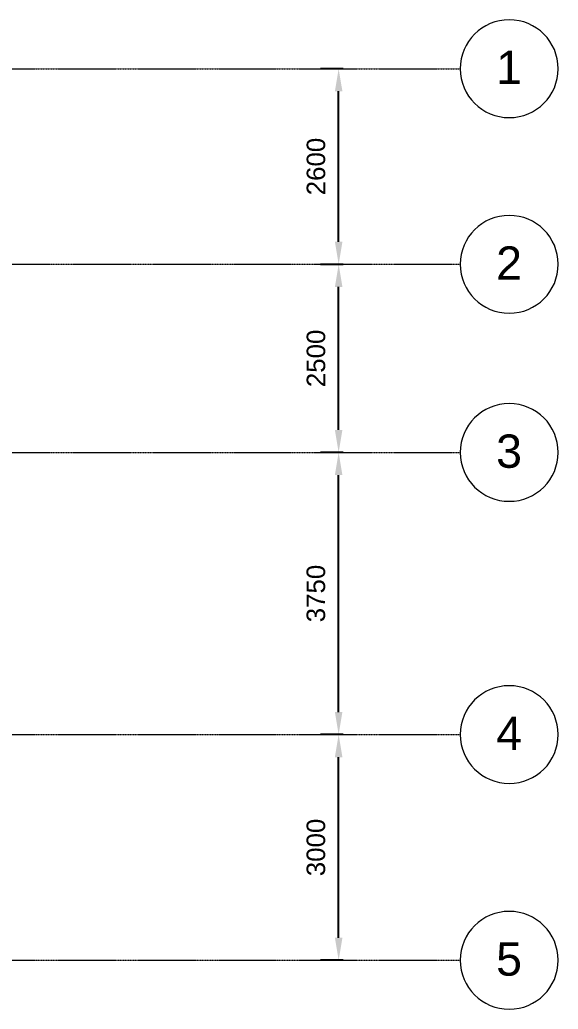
# Model space of a CAD drawing. Header units: millimetres. Extents: x 4481 to 58175, y 4067 to 32722.
# Drawn here: x 51025 to 58175, y 7812 to 20962 of the extents above; entities that cross this region are included whole.
import ezdxf

# ---------------------------------------------------------------- set-up
doc = ezdxf.new("R2010")
doc.units = ezdxf.units.MM
doc.linetypes.add('Grid Line', pattern=[22.225, 12.7, -3.175, 3.175, -3.175])
for name, color, linetype, lineweight in [('A-ANNO-DIMS', 10, 'Continuous', 9), ('S-GRID', 1, 'Continuous', 9), ('S-GRID-IDEN', 1, 'Continuous', 9)]:
    doc.layers.add(name, color=color, linetype=linetype, lineweight=lineweight)
doc.styles.add('Arial', font='Arial.ttf', dxfattribs={"height": 245.883234})
doc.styles.add('Arial_1', font='Arial.ttf', dxfattribs={"height": 442.58982})
doc.dimstyles.new('Diagonal_-_2_5mm_Arial', dxfattribs={"dimscale": 304.8, "dimtxt": 245.883234, "dimasz": 0.984252, "dimexe": 0.787402, "dimexo": 0.492126, "dimgap": 0.574147, "dimtad": 1, "dimdec": 0, "dimzin": 0, "dimdsep": 46, "dimtxsty": 'Arial', "dimcen": 0.09, "dimdle": 0.787402, "dimazin": 0, "dimtfac": 1, "dimtdec": 0, "dimtix": 1, "dimtmove": 0, "dimatfit": 3, "dimldrblk": 'BOXFILLED', "dimfxl": 1, "dimtvp": 1, "dimtfill": 1, "dimtolj": 1, "dimtzin": 0, "dimarcsym": 0})

# ---------------------------------------------------------------- blocks, each defined once
blk = doc.blocks.new('Grid - M_Grid Head - Circle-24584-1st Floor Dimensioned Plan')
at = {"layer": 'S-GRID-IDEN'}
blk.add_circle((0, 0), 6.5, dxfattribs=at)
blk = doc.blocks.new('DIMBLOCK10-1st Floor Dimensioned Plan')
at = {"layer": 'A-ANNO-DIMS', "color": 0, "lineweight": -2, "transparency": 16777216}
for p, q in [((55321, 11462), (55019, 11462)), ((55259, 8762), (55259, 11162)), ((55321, 8462), (55019, 8462))]:
    blk.add_line(p, q, dxfattribs=at)
at = {"layer": 'A-ANNO-DIMS', "color": 0, "transparency": 16777216}
for points in [[(55209, 11162), (55309, 11162), (55259, 11462)], [(55209, 8762), (55309, 8762), (55259, 8462)]]:
    blk.add_solid(points, dxfattribs=at)
at = {"layer": 'Defpoints', "color": 0, "transparency": 16777216}
for p in [(55259, 11462), (55471, 11462), (55471, 8462)]:
    blk.add_point(p, dxfattribs=at)
at = {"layer": 'A-ANNO-DIMS', "color": 0, "transparency": 16777216, "insert": (54958, 9962), "char_height": 245.9, "width": 904.62, "attachment_point": 5, "rotation": 90, "style": 'Arial', "bg_fill": 3, "box_fill_scale": 1.1, "bg_fill_color": 256, "bg_fill_true_color": 13158600, "bg_fill_transparency": 0}
blk.add_mtext('\\A1;3000', dxfattribs=at)
blk = doc.blocks.new('_BoxFilled')
at = {"color": 0, "linetype": 'ByBlock', "lineweight": -2}
blk.add_line((-0.5, 0), (-1, 0), dxfattribs=at)
at = {"color": 0, "linetype": 'ByBlock'}
blk.add_solid([(-0.5, 0.5), (0.5, 0.5), (-0.5, -0.5), (0.5, -0.5)], dxfattribs=at)
blk = doc.blocks.new('DIMBLOCK11-1st Floor Dimensioned Plan')
at = {"layer": 'A-ANNO-DIMS', "color": 0, "lineweight": -2, "transparency": 16777216}
for p, q in [((55321, 15212), (55019, 15212)), ((55259, 11762), (55259, 14912)), ((55321, 11462), (55019, 11462))]:
    blk.add_line(p, q, dxfattribs=at)
at = {"layer": 'A-ANNO-DIMS', "color": 0, "transparency": 16777216}
for points in [[(55209, 14912), (55309, 14912), (55259, 15212)], [(55209, 11762), (55309, 11762), (55259, 11462)]]:
    blk.add_solid(points, dxfattribs=at)
at = {"layer": 'Defpoints', "color": 0, "transparency": 16777216}
for p in [(55259, 15212), (55471, 15212), (55471, 11462)]:
    blk.add_point(p, dxfattribs=at)
at = {"layer": 'A-ANNO-DIMS', "color": 0, "transparency": 16777216, "insert": (54958, 13337), "char_height": 245.9, "width": 904.62, "attachment_point": 5, "rotation": 90, "style": 'Arial', "bg_fill": 3, "box_fill_scale": 1.1, "bg_fill_color": 256, "bg_fill_true_color": 13158600, "bg_fill_transparency": 0}
blk.add_mtext('\\A1;3750', dxfattribs=at)
blk = doc.blocks.new('DIMBLOCK12-1st Floor Dimensioned Plan')
at = {"layer": 'A-ANNO-DIMS', "color": 0, "lineweight": -2, "transparency": 16777216}
for p, q in [((55321, 17712), (55019, 17712)), ((55259, 15512), (55259, 17412)), ((55321, 15212), (55019, 15212))]:
    blk.add_line(p, q, dxfattribs=at)
at = {"layer": 'A-ANNO-DIMS', "color": 0, "transparency": 16777216}
for points in [[(55209, 17412), (55309, 17412), (55259, 17712)], [(55209, 15512), (55309, 15512), (55259, 15212)]]:
    blk.add_solid(points, dxfattribs=at)
at = {"layer": 'Defpoints', "color": 0, "transparency": 16777216}
for p in [(55259, 17712), (55471, 17712), (55471, 15212)]:
    blk.add_point(p, dxfattribs=at)
at = {"layer": 'A-ANNO-DIMS', "color": 0, "transparency": 16777216, "insert": (54959, 16462), "char_height": 245.9, "width": 904.62, "attachment_point": 5, "rotation": 90, "style": 'Arial', "bg_fill": 3, "box_fill_scale": 1.1, "bg_fill_color": 256, "bg_fill_true_color": 13158600, "bg_fill_transparency": 0}
blk.add_mtext('\\A1;2500', dxfattribs=at)
blk = doc.blocks.new('DIMBLOCK13-1st Floor Dimensioned Plan')
at = {"layer": 'A-ANNO-DIMS', "color": 0, "lineweight": -2, "transparency": 16777216}
for p, q in [((55321, 20312), (55019, 20312)), ((55259, 18012), (55259, 20012)), ((55321, 17712), (55019, 17712))]:
    blk.add_line(p, q, dxfattribs=at)
at = {"layer": 'A-ANNO-DIMS', "color": 0, "transparency": 16777216}
for points in [[(55209, 20012), (55309, 20012), (55259, 20312)], [(55209, 18012), (55309, 18012), (55259, 17712)]]:
    blk.add_solid(points, dxfattribs=at)
at = {"layer": 'Defpoints', "color": 0, "transparency": 16777216}
for p in [(55259, 20312), (55471, 20312), (55471, 17712)]:
    blk.add_point(p, dxfattribs=at)
at = {"layer": 'A-ANNO-DIMS', "color": 0, "transparency": 16777216, "insert": (54959, 19012), "char_height": 245.9, "width": 904.62, "attachment_point": 5, "rotation": 90, "style": 'Arial', "bg_fill": 3, "box_fill_scale": 1.1, "bg_fill_color": 256, "bg_fill_true_color": 13158600, "bg_fill_transparency": 0}
blk.add_mtext('\\A1;2600', dxfattribs=at)

msp = doc.modelspace()

# ---------------------------------------------------------------- linework, layer by layer
at = {"layer": 'S-GRID', "linetype": 'Grid Line'}
for p, q in [((4480.5, 20312.3), (56874.6, 20312.3)), ((42373.3, 17712.3), (56874.6, 17712.3)), ((42373.3, 15212.3), (56874.6, 15212.3)), ((4480.5, 11462.3), (56874.6, 11462.3)), ((4480.5, 8462.3), (56874.6, 8462.3))]:
    msp.add_line(p, q, dxfattribs=at)

# ---------------------------------------------------------------- block references
at = {"layer": 'S-GRID-IDEN', "xscale": -99.99999999999993, "yscale": 99.99999999999993, "zscale": 99.99999999999993, "rotation": 270}
for p in [(57524.6, 20312.3), (57524.6, 17712.3), (57524.6, 15212.3), (57524.6, 11462.3), (57524.6, 8462.3)]:
    msp.add_blockref('Grid - M_Grid Head - Circle-24584-1st Floor Dimensioned Plan', p, dxfattribs=at)

# ---------------------------------------------------------------- next in the draw order: texts
at = {"layer": 'S-GRID-IDEN', "char_height": 442.6, "width": 410.36, "attachment_point": 2, "line_spacing_factor": 0.938532, "style": 'Arial_1', "bg_fill": 3, "box_fill_scale": 1.25, "bg_fill_color": 0, "bg_fill_transparency": 0}
for s, insert in [('1', (57522, 20550.5)), ('2', (57522, 17950.5)), ('3', (57522, 15450.5)), ('4', (57522, 11700.5)), ('5', (57522, 8700.5))]:
    msp.add_mtext(s, dxfattribs=dict(at, insert=insert))

# ---------------------------------------------------------------- next in the draw order: dimensions: what is measured, and where the dimension line sits
at = {"layer": 'A-ANNO-DIMS'}
dim = msp.add_linear_dim(base=(55259.1, 11462.3), p1=(55471.2, 8462.3), p2=(55471.2, 11462.3), angle=90, dimstyle='Diagonal_-_2_5mm_Arial', override={"dimpost": '<>', "dimfxl": 3000}, dxfattribs=at)
dim.commit()
dim.dimension.update_dxf_attribs({"geometry": 'DIMBLOCK10-1st Floor Dimensioned Plan', "text_midpoint": (54958.4, 9962.3)})

# ---------------------------------------------------------------- next in the draw order: dimensions: what is measured, and where the dimension line sits
dim = msp.add_linear_dim(base=(55259.1, 15212.3), p1=(55471.2, 11462.3), p2=(55471.2, 15212.3), angle=90, dimstyle='Diagonal_-_2_5mm_Arial', override={"dimpost": '<>', "dimfxl": 3750}, dxfattribs=at)
dim.commit()
dim.dimension.update_dxf_attribs({"geometry": 'DIMBLOCK11-1st Floor Dimensioned Plan', "text_midpoint": (54958.4, 13337.3)})

# ---------------------------------------------------------------- next in the draw order: dimensions: what is measured, and where the dimension line sits
dim = msp.add_linear_dim(base=(55259.1, 17712.3), p1=(55471.2, 15212.3), p2=(55471.2, 17712.3), angle=90, dimstyle='Diagonal_-_2_5mm_Arial', override={"dimpost": '<>', "dimfxl": 2500}, dxfattribs=at)
dim.commit()
dim.dimension.update_dxf_attribs({"geometry": 'DIMBLOCK12-1st Floor Dimensioned Plan', "text_midpoint": (54958.5, 16462.3)})

# ---------------------------------------------------------------- next in the draw order: dimensions: what is measured, and where the dimension line sits
dim = msp.add_linear_dim(base=(55259.1, 20312.3), p1=(55471.2, 17712.3), p2=(55471.2, 20312.3), angle=90, dimstyle='Diagonal_-_2_5mm_Arial', override={"dimpost": '<>', "dimfxl": 2600}, dxfattribs=at)
dim.commit()
dim.dimension.update_dxf_attribs({"geometry": 'DIMBLOCK13-1st Floor Dimensioned Plan', "text_midpoint": (54958.5, 19012.3)})

doc.saveas('drawing.dxf')
